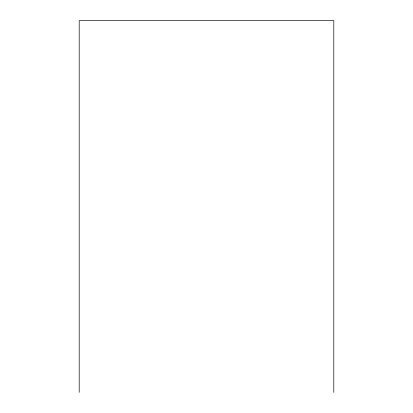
<?xml version="1.0" encoding="UTF-8"?>
<svg xmlns="http://www.w3.org/2000/svg" width="413" height="413" viewBox="0 0 413 413"><rect width="100%" height="100%" fill="white"/><g stroke="black" fill="none" stroke-linecap="round" stroke-linejoin="round"><path stroke-width="0.62" d="M333.802 392.35L333.802 20.65L79.198 20.65L79.198 392.35"/></g></svg>
